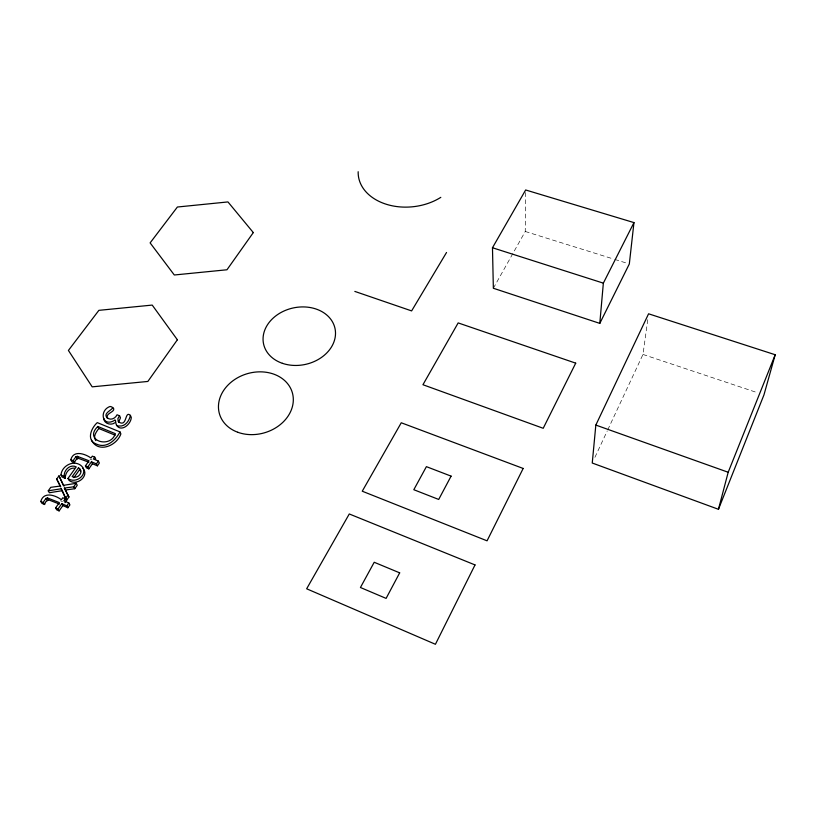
<?xml version="1.0" encoding="UTF-8"?>
<svg xmlns="http://www.w3.org/2000/svg" width="816" height="816" viewBox="0 0 816 816"><rect width="100%" height="100%" fill="white"/><g stroke="black" fill="none" stroke-linecap="round" stroke-linejoin="round"><path stroke-width="0.61" stroke-dasharray="4.08 3.06" d="M493.354 288.262L525.249 231.469L525.637 192.484M607.736 429.879L642.977 354.44L647.904 318.73M594.925 457.317L607.206 431.021M525.249 231.469L613.591 259.049M614.795 259.427L626.902 263.201M642.977 354.44L757.972 392.873M89.903 459.082L92.014 459.969M60.364 500.698L62.495 501.626"/><path stroke-width="1.22" d="M599.801 323.381L603.35 283.142L633.961 222.595L525.657 189.975L492.476 247.748L493.354 288.262L599.801 323.381L629.32 263.966L633.961 222.595M595.833 425.075L592.253 463.029L718.457 509.296L763.96 394.873L775.2 354.746L648.577 313.803L595.833 425.075L728.188 472.26L718.457 509.296M118.595 422.249L120.482 417.823L119.564 415.793L117.045 414.783C115.291 418.496 110.537 420.842 107.141 417.639C101.449 412.131 118.708 408.051 110.068 406.47C99.001 410.295 102 427.084 113.914 420.76C117.106 417.027 113.873 427.207 119.32 426.003C125.246 426.748 129.428 420.556 130.397 415.385C124.399 409.918 127.602 428.359 118.228 421.617L117.912 418.557L119.564 415.793M60.955 475.024C61.883 464.63 76.245 458.521 82.936 467.609C87.149 476.003 74.99 483.888 67.983 478.451L76.235 466.895C70.166 463.794 63.689 470.098 64.229 476.218L65.188 478.319L62.047 476.962L60.955 475.024L64.107 476.381L65.188 478.319M728.188 472.26L775.2 354.746M88.893 462.244L78.316 458.286L75.592 460.153L74.429 462.774L71.849 461.683L70.798 459.724C73.501 449.759 84.986 453.788 91.004 458L92.33 456.134L94.738 457.133L95.737 459.102M59.425 504.053L48.583 499.831L45.778 501.779L44.564 504.502L41.953 503.35L40.8 501.452C43.564 491.242 55.264 495.139 61.394 499.718L62.781 497.78L65.209 498.831L66.3 500.738L64.923 502.687M446.536 252.481L411.621 310.906L354.827 291.414M68.84 502.962L69.921 504.869L67.891 507.756L66.8 505.859L68.84 502.962L63.832 500.779L65.209 498.831M98.369 461.091L99.358 463.049L97.4 465.834L96.4 463.876L98.369 461.091L93.412 459.01L94.738 457.133M119.962 431.888C115.678 440.212 106.519 448.769 96.512 444.139C85.915 440.334 91.219 428.053 97.267 422.617L119.962 431.888L120.89 433.888C116.882 445.679 98.461 453.594 91.514 440.283M61.781 503.666L62.883 505.573L59.119 510.898L58.007 509.011L61.781 503.666L66.8 505.859M65.433 489.998L68.942 496.995L66.637 500.269L65.545 498.362L67.861 495.088L64.352 488.08L73.726 486.805L76.204 483.307L77.255 485.245L74.786 488.723L65.433 489.998L64.352 488.08M91.443 461.785L92.453 463.743L88.832 468.863L87.812 466.915L91.443 461.785L96.4 463.876M59.119 510.898L56.692 509.827L55.57 507.94L59.354 502.605L47.45 497.933L46.043 498.413L43.87 501.33L43.411 502.605L44.564 504.502M88.832 468.863L86.425 467.854L85.405 465.895L89.036 460.775L77.285 456.328L75.898 456.797L73.807 459.592L73.379 460.816L74.429 462.774M78.448 467.833L72.165 476.656C75.694 478.451 79.856 476.187 80.896 472.515L80.07 469.067L78.448 467.833L81.11 471.016M73.919 477.615L79.489 469.792M97.818 426.493C83.181 440.497 110.537 449.177 115.342 433.663L97.818 426.493L98.797 428.492L115.117 435.183M98.797 428.492C96.349 431.817 92.636 436.509 95.778 440.579M66.637 500.269L62.281 490.691L49.358 492.742L48.236 490.834L50.745 487.336L60.2 486.05L56.702 479.043L58.997 475.85L63.964 486.224M114.852 422.78C110.996 425.799 103.816 423.555 103.734 418.261M76.204 483.307L63.362 485.357L58.997 475.85M48.236 490.834L61.18 488.774L62.281 490.691M74.378 468.088C69.064 467.639 65.005 473.178 65.311 478.156M492.476 247.748L603.35 283.142M92.453 463.743L97.4 465.834M70.798 459.724L73.379 460.816M85.405 465.895L87.812 466.915M62.883 505.573L67.891 507.756M40.8 501.452L43.411 502.605M55.57 507.94L58.007 509.011M82.875 468.231C89.862 476.116 76.551 486.54 69.054 480.389L67.983 478.451M116.392 425.116C121.217 432.664 131.141 424.106 131.284 417.404L130.397 415.385M46.043 498.413L47.175 500.32M47.45 497.933L48.583 499.831M56.702 479.043L60.792 486.968M67.861 495.088L68.942 496.995M73.726 486.805L74.786 488.723M75.898 456.797L76.939 458.755M77.285 456.328L78.316 458.286M113.251 407.745C116.239 412.131 105.376 412.692 107.243 418.2M61.18 488.774L65.545 498.362M440.813 197.35A51 36.975 -6 0 1 386.529 204.337A51 36.975 -6 0 1 358.173 171.717M475.024 564.927L435.428 644.283L306.653 588.785L349.279 513.968L475.024 564.927M523.168 468.455L487.06 540.824L362.253 491.212L401.258 422.77L523.168 468.455M575.719 363.151L543.211 428.288L422.943 384.724L458.164 322.912L575.719 363.151M399.677 572.852L386.101 598.393L360.437 587.5L374.207 562.265L399.677 572.852M451.095 476.136L438.702 499.453L413.814 489.712L426.401 466.65L451.095 476.136M177.378 339.782L147.859 381.449L92.188 386.845L68.411 350.441L98.879 310.345L152.215 305.082L177.378 339.782M253.317 232.58L226.97 269.77L174.308 274.992L150.124 242.893L177.388 207.019L227.96 201.929L253.317 232.58M282.367 363.304A36.547 28.876 -12.4 0 0 335.488 332.173A36.547 28.876 -12.4 0 0 279.99 313.079A36.547 28.876 -12.4 0 0 282.367 363.304M237.782 432.266A37.944 30.773 -16.3 0 0 293.311 399.106A37.944 30.773 -16.3 0 0 236.569 378.349A37.944 30.773 -16.3 0 0 237.782 432.266"/></g></svg>
